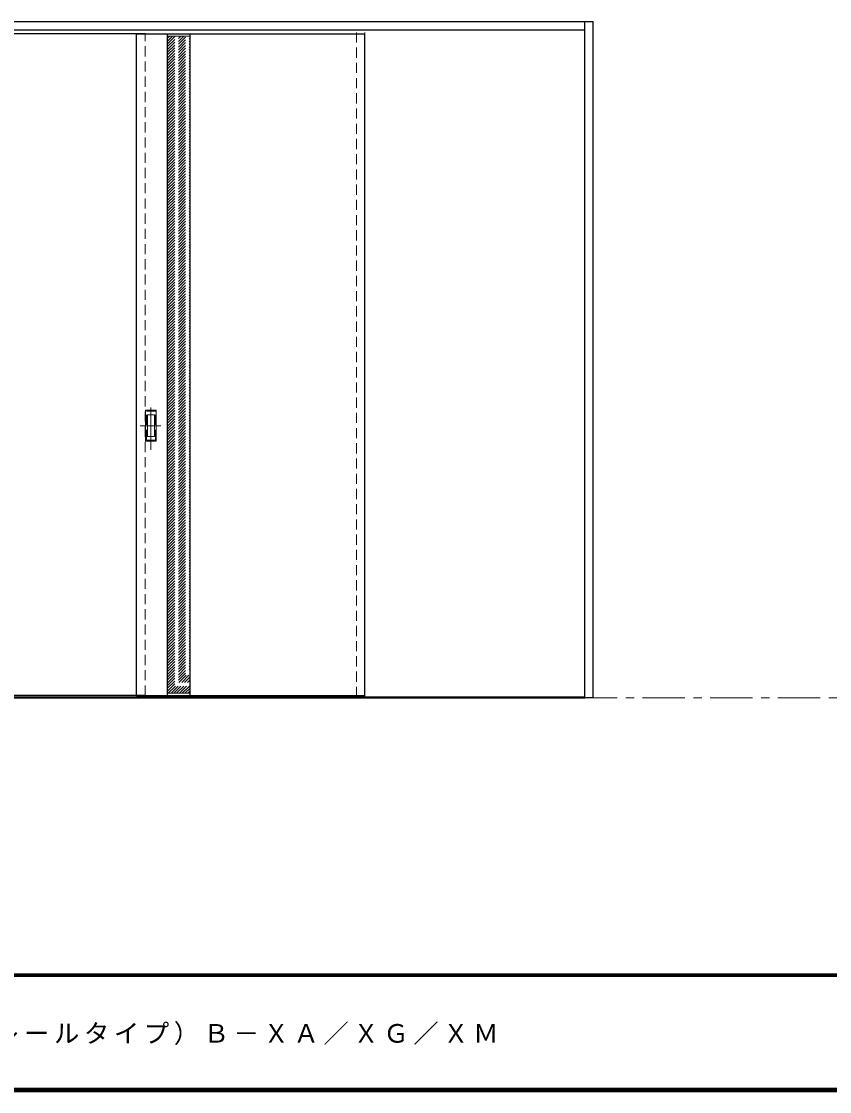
# Model space of a CAD drawing. Units: millimetres, scale not verified. Extents: x -6000 to 5700, y -4307 to 4260.
# Drawn here: x -3134 to -267, y -4205 to -408 of the extents above; entities that cross this region are included whole.
import ezdxf

# ---------------------------------------------------------------- set-up
doc = ezdxf.new("R2010")
doc.units = ezdxf.units.MM
doc.header["$LTSCALE"] = 30
doc.linetypes.add('CHAIN1', pattern=[8, 5, -1, 1, -1])
doc.linetypes.add('DASHED1', pattern=[1.8, 1.2, -0.6])
for name, color, linetype, lineweight in [('0-1_通り芯', 7, 'CHAIN1', 18), ('0-2_扉', 3, 'Continuous', 25), ('0-3_仕上げ', 7, 'Continuous', 18), ('0-4_枠', 3, 'Continuous', 25), ('0-6_引手', 7, 'Continuous', 18), ('0-C_ハッチ', 4, 'DASHED1', 9), ('F-1_枠', 6, 'Continuous', 40), ('F-A_文字', 7, 'Continuous', 18)]:
    doc.layers.add(name, color=color, linetype=linetype, lineweight=lineweight)
doc.styles.add('ＭＳ ゴシック', font='')
doc.styles.get('ＭＳ ゴシック').set_extended_font_data('MS Gothic')

msp = doc.modelspace()

# ---------------------------------------------------------------- linework, layer by layer
at = {"layer": '0-1_通り芯'}
msp.add_line((-5490, -2807.5), (100, -2807.5), dxfattribs=at)
at = {"layer": '0-2_扉'}
for p, q in [((-2695, -451.5), (-3505, -451.5)), ((-2725, -451.5), (-1915, -451.5)), ((-2725, -2799.5), (-2725, -451.5)), ((-1915, -2799.5), (-1915, -451.5)), ((-2695, -2799.5), (-3505, -2799.5)), ((-2725, -2799.5), (-1915, -2799.5)), ((-2725, -2807.5), (-2695, -2807.5))]:
    msp.add_line(p, q, dxfattribs=at)
at = {"layer": '0-2_扉', "color": 4, "linetype": 'DASHED1', "lineweight": 9}
for p, q in [((-2695, -2799.5), (-2695, -451.5)), ((-1945, -2804.5), (-1945, -437.5)), ((-1915, -2804.5), (-1915, -437.5))]:
    msp.add_line(p, q, dxfattribs=at)
at = {"layer": '0-3_仕上げ', "color": 3, "lineweight": 25}
for p, q in [((-2615, -2799.5), (-2615, -451.5)), ((-2535, -2799.5), (-2535, -451.5))]:
    msp.add_line(p, q, dxfattribs=at)
at = {"layer": '0-3_仕上げ'}
for p, q in [((-2535, -459.5), (-2615, -459.5)), ((-2535, -2791.5), (-2615, -2791.5))]:
    msp.add_line(p, q, dxfattribs=at)
at = {"layer": '0-4_枠'}
for p, q in [((-4312, -407.5), (-1105, -407.5)), ((-1135, -2807.5), (-1135, -407.5)), ((-1105, -2807.5), (-1105, -407.5)), ((-4282, -437.5), (-1135, -437.5)), ((-4282, -2804.5), (-1135, -2804.5)), ((-4282, -2807.5), (-1135, -2807.5)), ((-1105, -2807.5), (-1135, -2807.5))]:
    msp.add_line(p, q, dxfattribs=at)
at = {"layer": '0-6_引手', "linetype": 'CHAIN1'}
for p, q in [((-2674, -1927.23), (-2674, -1756.38)), ((-2712.07, -1842), (-2639.56, -1842))]:
    msp.add_line(p, q, dxfattribs=at)
at = {"layer": '0-6_引手', "linetype": 'DASHED1'}
for p, q in [((-2690, -1791), (-2658, -1791)), ((-2690, -1893), (-2690, -1791))]:
    msp.add_line(p, q, dxfattribs=at)
at = {"layer": '0-6_引手'}
for p, q in [((-2686.5, -1881), (-2686.5, -1803)), ((-2686.5, -1803), (-2661.5, -1803)), ((-2661.5, -1881), (-2661.5, -1803)), ((-2655, -1897), (-2655, -1787)), ((-2693, -1897), (-2655, -1897)), ((-2686.5, -1881), (-2661.5, -1881))]:
    msp.add_line(p, q, dxfattribs=at)
msp.add_lwpolyline([(-2693, -1897), (-2693, -1787), (-2655, -1787)], dxfattribs=at)
at = {"layer": '0-6_引手', "linetype": 'DASHED1'}
msp.add_lwpolyline([(-2690, -1893), (-2658, -1893), (-2658, -1791)], dxfattribs=at)
at = {"layer": '0-C_ハッチ'}
for p, q in [((-2615, -467.31), (-2607.19, -459.5)), ((-2615, -477.21), (-2597.29, -459.5)), ((-2615, -487.11), (-2587.39, -459.5)), ((-2615, -497.01), (-2577.49, -459.5)), ((-2615, -506.91), (-2567.59, -459.5)), ((-2615, -516.81), (-2557.69, -459.5)), ((-2615, -526.71), (-2547.79, -459.5)), ((-2615, -536.61), (-2537.89, -459.5)), ((-2615, -546.51), (-2535, -466.51)), ((-2615, -556.41), (-2535, -476.41)), ((-2615, -566.31), (-2535, -486.31)), ((-2615, -576.21), (-2535, -496.21)), ((-2615, -586.11), (-2535, -506.11)), ((-2615, -596), (-2535, -516)), ((-2615, -605.9), (-2535, -525.9)), ((-2615, -615.8), (-2535, -535.8)), ((-2615, -625.7), (-2535, -545.7)), ((-2615, -635.6), (-2535, -555.6)), ((-2615, -645.5), (-2535, -565.5)), ((-2615, -655.4), (-2535, -575.4)), ((-2615, -665.3), (-2535, -585.3)), ((-2615, -675.2), (-2535, -595.2)), ((-2615, -685.1), (-2535, -605.1)), ((-2615, -695), (-2535, -615)), ((-2615, -704.9), (-2535, -624.9)), ((-2615, -714.8), (-2535, -634.8)), ((-2615, -724.7), (-2535, -644.7)), ((-2615, -734.6), (-2535, -654.6)), ((-2615, -744.5), (-2535, -664.5)), ((-2615, -754.4), (-2535, -674.4)), ((-2615, -764.3), (-2535, -684.3)), ((-2615, -774.2), (-2535, -694.2)), ((-2615, -784.09), (-2535, -704.09)), ((-2615, -793.99), (-2535, -713.99)), ((-2615, -803.89), (-2535, -723.89)), ((-2615, -813.79), (-2535, -733.79)), ((-2615, -823.69), (-2535, -743.69)), ((-2615, -833.59), (-2535, -753.59)), ((-2615, -843.49), (-2535, -763.49)), ((-2615, -853.39), (-2535, -773.39)), ((-2615, -863.29), (-2535, -783.29)), ((-2615, -873.19), (-2535, -793.19)), ((-2615, -883.09), (-2535, -803.09)), ((-2615, -892.99), (-2535, -812.99)), ((-2615, -902.89), (-2535, -822.89)), ((-2615, -912.79), (-2535, -832.79)), ((-2615, -922.69), (-2535, -842.69)), ((-2615, -932.59), (-2535, -852.59)), ((-2615, -942.49), (-2535, -862.49)), ((-2615, -952.39), (-2535, -872.39)), ((-2615, -962.29), (-2535, -882.29)), ((-2615, -972.19), (-2535, -892.19)), ((-2615, -982.08), (-2535, -902.08)), ((-2615, -991.98), (-2535, -911.98)), ((-2615, -1001.88), (-2535, -921.88)), ((-2615, -1011.78), (-2535, -931.78)), ((-2615, -1021.68), (-2535, -941.68)), ((-2615, -1031.58), (-2535, -951.58)), ((-2615, -1041.48), (-2535, -961.48)), ((-2615, -1051.38), (-2535, -971.38)), ((-2615, -1061.28), (-2535, -981.28)), ((-2615, -1071.18), (-2535, -991.18)), ((-2615, -1081.08), (-2535, -1001.08)), ((-2615, -1090.98), (-2535, -1010.98)), ((-2615, -1100.88), (-2535, -1020.88)), ((-2615, -1110.78), (-2535, -1030.78)), ((-2615, -1120.68), (-2535, -1040.68)), ((-2615, -1130.58), (-2535, -1050.58)), ((-2615, -1140.48), (-2535, -1060.48)), ((-2615, -1150.38), (-2535, -1070.38)), ((-2615, -1160.28), (-2535, -1080.28)), ((-2615, -1170.18), (-2535, -1090.18)), ((-2615, -1180.07), (-2535, -1100.07)), ((-2615, -1189.97), (-2535, -1109.97)), ((-2615, -1199.87), (-2535, -1119.87)), ((-2615, -1209.77), (-2535, -1129.77)), ((-2615, -1219.67), (-2535, -1139.67)), ((-2615, -1229.57), (-2535, -1149.57)), ((-2615, -1239.47), (-2535, -1159.47)), ((-2615, -1249.37), (-2535, -1169.37)), ((-2615, -1259.27), (-2535, -1179.27)), ((-2615, -1269.17), (-2535, -1189.17)), ((-2615, -1279.07), (-2535, -1199.07)), ((-2615, -1288.97), (-2535, -1208.97)), ((-2615, -1298.87), (-2535, -1218.87)), ((-2615, -1308.77), (-2535, -1228.77)), ((-2615, -1318.67), (-2535, -1238.67)), ((-2615, -1328.57), (-2535, -1248.57)), ((-2615, -1338.47), (-2535, -1258.47)), ((-2615, -1348.37), (-2535, -1268.37)), ((-2615, -1358.27), (-2535, -1278.27)), ((-2615, -1368.17), (-2535, -1288.17)), ((-2615, -1378.06), (-2535, -1298.06)), ((-2615, -1387.96), (-2535, -1307.96)), ((-2615, -1397.86), (-2535, -1317.86)), ((-2615, -1407.76), (-2535, -1327.76)), ((-2615, -1417.66), (-2535, -1337.66)), ((-2615, -1427.56), (-2535, -1347.56)), ((-2615, -1437.46), (-2535, -1357.46)), ((-2615, -1447.36), (-2535, -1367.36)), ((-2615, -1457.26), (-2535, -1377.26)), ((-2615, -1467.16), (-2535, -1387.16)), ((-2615, -1477.06), (-2535, -1397.06)), ((-2615, -1486.96), (-2535, -1406.96)), ((-2615, -1496.86), (-2535, -1416.86)), ((-2615, -1506.76), (-2535, -1426.76)), ((-2615, -1516.66), (-2535, -1436.66)), ((-2615, -1526.56), (-2535, -1446.56)), ((-2615, -1536.46), (-2535, -1456.46)), ((-2615, -1546.36), (-2535, -1466.36)), ((-2615, -1556.26), (-2535, -1476.26)), ((-2615, -1566.16), (-2535, -1486.16)), ((-2615, -1576.05), (-2535, -1496.05)), ((-2615, -1585.95), (-2535, -1505.95)), ((-2615, -1595.85), (-2535, -1515.85)), ((-2615, -1605.75), (-2535, -1525.75)), ((-2615, -1615.65), (-2535, -1535.65)), ((-2615, -1625.55), (-2535, -1545.55)), ((-2615, -1635.45), (-2535, -1555.45)), ((-2615, -1645.35), (-2535, -1565.35)), ((-2615, -1655.25), (-2535, -1575.25)), ((-2615, -1665.15), (-2535, -1585.15)), ((-2615, -1675.05), (-2535, -1595.05)), ((-2615, -1684.95), (-2535, -1604.95)), ((-2615, -1694.85), (-2535, -1614.85)), ((-2615, -1704.75), (-2535, -1624.75)), ((-2615, -1714.65), (-2535, -1634.65)), ((-2615, -1724.55), (-2535, -1644.55)), ((-2615, -1734.45), (-2535, -1654.45)), ((-2615, -1744.35), (-2535, -1664.35)), ((-2615, -1754.25), (-2535, -1674.25)), ((-2615, -1764.14), (-2535, -1684.14)), ((-2615, -1774.04), (-2535, -1694.04)), ((-2615, -1783.94), (-2535, -1703.94)), ((-2615, -1793.84), (-2535, -1713.84)), ((-2615, -1803.74), (-2535, -1723.74)), ((-2615, -1813.64), (-2535, -1733.64)), ((-2615, -1823.54), (-2535, -1743.54)), ((-2615, -1833.44), (-2535, -1753.44)), ((-2615, -1843.34), (-2535, -1763.34)), ((-2615, -1853.24), (-2535, -1773.24)), ((-2615, -1863.14), (-2535, -1783.14)), ((-2615, -1873.04), (-2535, -1793.04)), ((-2615, -1882.94), (-2535, -1802.94)), ((-2615, -1892.84), (-2535, -1812.84)), ((-2615, -1902.74), (-2535, -1822.74)), ((-2615, -1912.64), (-2535, -1832.64)), ((-2615, -1922.54), (-2535, -1842.54)), ((-2615, -1932.44), (-2535, -1852.44)), ((-2615, -1942.34), (-2535, -1862.34)), ((-2615, -1952.24), (-2535, -1872.24)), ((-2615, -1962.13), (-2535, -1882.13)), ((-2615, -1972.03), (-2535, -1892.03)), ((-2615, -1981.93), (-2535, -1901.93)), ((-2615, -1991.83), (-2535, -1911.83)), ((-2615, -2001.73), (-2535, -1921.73)), ((-2615, -2011.63), (-2535, -1931.63)), ((-2615, -2021.53), (-2535, -1941.53)), ((-2615, -2031.43), (-2535, -1951.43)), ((-2615, -2041.33), (-2535, -1961.33)), ((-2615, -2051.23), (-2535, -1971.23)), ((-2615, -2061.13), (-2535, -1981.13)), ((-2615, -2071.03), (-2535, -1991.03)), ((-2615, -2080.93), (-2535, -2000.93)), ((-2615, -2090.83), (-2535, -2010.83)), ((-2615, -2100.73), (-2535, -2020.73)), ((-2615, -2110.63), (-2535, -2030.63)), ((-2615, -2120.53), (-2535, -2040.53)), ((-2615, -2130.43), (-2535, -2050.43)), ((-2615, -2140.33), (-2535, -2060.33)), ((-2615, -2150.23), (-2535, -2070.23)), ((-2615, -2160.12), (-2535, -2080.12)), ((-2615, -2170.02), (-2535, -2090.02)), ((-2615, -2179.92), (-2535, -2099.92)), ((-2615, -2189.82), (-2535, -2109.82)), ((-2615, -2199.72), (-2535, -2119.72)), ((-2615, -2209.62), (-2535, -2129.62)), ((-2615, -2219.52), (-2535, -2139.52)), ((-2615, -2229.42), (-2535, -2149.42)), ((-2615, -2239.32), (-2535, -2159.32)), ((-2615, -2249.22), (-2535, -2169.22)), ((-2615, -2259.12), (-2535, -2179.12)), ((-2615, -2269.02), (-2535, -2189.02)), ((-2615, -2278.92), (-2535, -2198.92)), ((-2615, -2288.82), (-2535, -2208.82)), ((-2615, -2298.72), (-2535, -2218.72)), ((-2615, -2308.62), (-2535, -2228.62)), ((-2615, -2318.52), (-2535, -2238.52)), ((-2615, -2328.42), (-2535, -2248.42)), ((-2615, -2338.32), (-2535, -2258.32)), ((-2615, -2348.22), (-2535, -2268.22)), ((-2615, -2358.11), (-2535, -2278.11)), ((-2615, -2368.01), (-2535, -2288.01)), ((-2615, -2377.91), (-2535, -2297.91)), ((-2615, -2387.81), (-2535, -2307.81)), ((-2615, -2397.71), (-2535, -2317.71)), ((-2615, -2407.61), (-2535, -2327.61)), ((-2615, -2417.51), (-2535, -2337.51)), ((-2615, -2427.41), (-2535, -2347.41)), ((-2615, -2437.31), (-2535, -2357.31)), ((-2615, -2447.21), (-2535, -2367.21)), ((-2615, -2457.11), (-2535, -2377.11)), ((-2615, -2467.01), (-2535, -2387.01)), ((-2615, -2476.91), (-2535, -2396.91)), ((-2615, -2486.81), (-2535, -2406.81)), ((-2615, -2496.71), (-2535, -2416.71)), ((-2615, -2506.61), (-2535, -2426.61)), ((-2615, -2516.51), (-2535, -2436.51)), ((-2615, -2526.41), (-2535, -2446.41)), ((-2615, -2536.31), (-2535, -2456.31)), ((-2615, -2546.21), (-2535, -2466.21)), ((-2615, -2556.1), (-2535, -2476.1)), ((-2615, -2566), (-2535, -2486)), ((-2615, -2575.9), (-2535, -2495.9)), ((-2615, -2585.8), (-2535, -2505.8)), ((-2615, -2595.7), (-2535, -2515.7)), ((-2615, -2605.6), (-2535, -2525.6)), ((-2615, -2615.5), (-2535, -2535.5)), ((-2615, -2625.4), (-2535, -2545.4)), ((-2615, -2635.3), (-2535, -2555.3)), ((-2615, -2645.2), (-2535, -2565.2)), ((-2615, -2655.1), (-2535, -2575.1)), ((-2615, -2665), (-2535, -2585)), ((-2615, -2674.9), (-2535, -2594.9)), ((-2615, -2684.8), (-2535, -2604.8)), ((-2615, -2694.7), (-2535, -2614.7)), ((-2615, -2704.6), (-2535, -2624.6)), ((-2615, -2714.5), (-2535, -2634.5)), ((-2615, -2724.4), (-2535, -2644.4)), ((-2615, -2734.3), (-2535, -2654.3)), ((-2615, -2744.19), (-2535, -2664.19)), ((-2615, -2754.09), (-2535, -2674.09)), ((-2615, -2763.99), (-2535, -2683.99)), ((-2615, -2773.89), (-2535, -2693.89)), ((-2615, -2783.79), (-2535, -2703.79)), ((-2612.81, -2791.5), (-2535, -2713.69)), ((-2602.91, -2791.5), (-2535, -2723.59)), ((-2593.01, -2791.5), (-2535, -2733.49)), ((-2583.11, -2791.5), (-2535, -2743.39)), ((-2573.21, -2791.5), (-2535, -2753.29)), ((-2563.31, -2791.5), (-2535, -2763.19)), ((-2553.41, -2791.5), (-2535, -2773.09)), ((-2543.51, -2791.5), (-2535, -2782.99))]:
    msp.add_line(p, q, dxfattribs=at)
at = {"layer": 'F-1_枠'}
for p, q in [((5700, -3790), (-6000, -3790)), ((5700, -3795), (-6000, -3795)), ((5700, -4195), (-6000, -4195)), ((5700, -4200), (-6000, -4200)), ((5700, -4205), (-6000, -4205))]:
    msp.add_line(p, q, dxfattribs=at)

# ---------------------------------------------------------------- texts
at = {"layer": 'F-A_文字', "insert": (-5247.55, -4040), "char_height": 65.98, "attachment_point": 7, "style": 'ＭＳ ゴシック'}
msp.add_mtext('\\T1.18;ドレタス\u3000H24（3方枠）３枚引き込み戸（レールタイプ）Ｂ－ＸＡ／ＸＧ／ＸＭ', dxfattribs=at)

doc.saveas('drawing.dxf')
